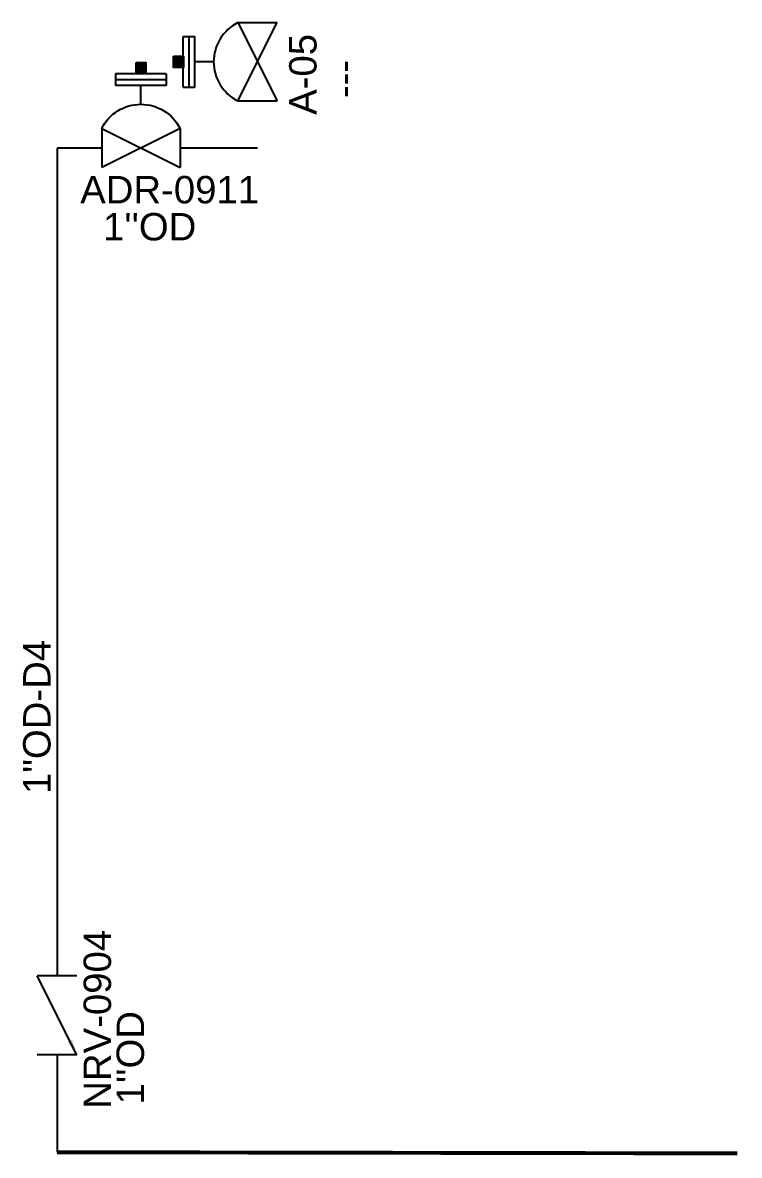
# Model space of a CAD drawing. Header units: millimetres. Extents: x -6754 to 5895, y -4820 to 1016.
# Drawn here: x -3956.8 to -3865.4, y -4819.7 to -4675.1 of the extents above; entities that cross this region are included whole.
import ezdxf
from ezdxf.enums import TextEntityAlignment as Align

# ---------------------------------------------------------------- set-up
doc = ezdxf.new("R2010")
doc.units = ezdxf.units.MM
doc.linetypes.add('ACAD_ISO04W100', pattern=[30.5, 24, -3, 0.5, -3])
doc.layers.get('0').update_dxf_attribs({"linetype": 'CONTINUOUS'})
for name, color, linetype in [('P---PLINB-DRH009', 7, 'CONTINUOUS'), ('P---PLINB-DRH143', 7, 'CONTINUOUS'), ('P---PVLSD-TEXT-18-25', 3, 'CONTINUOUS'), ('P---TANKB-V09', 7, 'CONTINUOUS'), ('VALVE', 6, 'CONTINUOUS')]:
    doc.layers.add(name, color=color, linetype=linetype)
doc.styles.get("Standard").update_dxf_attribs({"font": 'arial.ttf'})
doc.dimstyles.get("Standard").update_dxf_attribs({"dimtxt": 2.5, "dimasz": 2.5, "dimexe": 1.25, "dimexo": 0.625, "dimtad": 1, "dimdec": 4, "dimdsep": 46, "dimlunit": 6, "dimtxsty": 'STANDARD', "dimcen": 2.5, "dimadec": 0, "dimazin": 0, "dimtfac": 1, "dimtdec": 4, "dimtmove": 0, "dimatfit": 3, "dimfxl": 1, "dimtolj": 1, "dimtzin": 0, "dimarcsym": 0})

# ---------------------------------------------------------------- blocks, each defined once
blk = doc.blocks.new('ADV')
at = {"color": 6}
blk.add_arc((1709.4, 811.99), 5.59, 26.5651, 153.4349, dxfattribs=at)
at = {"layer": 'VALVE'}
for p, q in [((1706.18, 821.46), (1712.63, 821.46)), ((1706.18, 821.46), (1706.18, 819.98)), ((1712.63, 821.46), (1712.63, 819.98)), ((1706.18, 820.72), (1712.63, 820.72)), ((1706.18, 819.98), (1712.63, 819.98)), ((1709.4, 817.58), (1709.4, 819.98)), ((1704.4, 814.49), (1704.4, 809.49)), ((1714.4, 814.49), (1704.4, 809.49)), ((1704.4, 814.49), (1714.4, 809.49)), ((1714.4, 814.49), (1714.4, 809.49))]:
    blk.add_line(p, q, dxfattribs=at)
blk = doc.blocks.new('phi_15863337301')
at = {"color": 0, "linetype": 'ByBlock'}
blk.add_blockref('ADV', (-1709.4, -811.99), dxfattribs=at)
at = {"flags": 1}
blk.add_attdef('PHI_CONNECTIONPOINT', (-5, 0), '', height=0.1, rotation=180, dxfattribs=at)
for tag, p in [('PHI_INSERTPOINT', (0, 0)), ('PHI_CONNECTIONPOINT', (5, 0))]:
    blk.add_attdef(tag, p, '', height=0.1, dxfattribs=at)
for tag, p in [('PRJ_TAG_B', (-8.12, -5.93)), ('DNCALC', (-3.96, -9.44))]:
    blk.add_attdef(tag, p, '', height=2.5)
blk = doc.blocks.new('phi_15863337230')
at = {"color": 0, "linetype": 'ByBlock'}
blk.add_blockref('ADV', (-1709.4, -811.99), dxfattribs=at)
at = {"flags": 1}
blk.add_attdef('PHI_CONNECTIONPOINT', (-5, 0), '', height=0.1, rotation=180, dxfattribs=at)
for tag, p in [('PHI_INSERTPOINT', (0, 0)), ('PHI_CONNECTIONPOINT', (5, 0))]:
    blk.add_attdef(tag, p, '', height=0.1, dxfattribs=at)
for tag, p in [('PRJ_TAG_B', (-8.12, -5.93)), ('DNCALC', (-3.96, -9.44))]:
    blk.add_attdef(tag, p, '', height=2.5)
blk = doc.blocks.new('A$C73A0612B')
at = {"layer": 'VALVE'}
for p, q in [((0, 12.63), (0, 0)), ((25.25, 12.63), (25.25, 0))]:
    blk.add_line(p, q, dxfattribs=at)
at = {"color": 6}
blk.add_leader([(25.25, 12.63), (0, 0)], dimstyle='STANDARD', override={"dimasz": 5}, dxfattribs=at)
blk = doc.blocks.new('phi_15826258899')
at = {"color": 0, "linetype": 'ByBlock', "xscale": 0.4, "yscale": 0.4, "zscale": 0.4}
blk.add_blockref('A$C73A0612B', (-5.05, -2.53), dxfattribs=at)
at = {"flags": 1}
blk.add_attdef('PHI_CONNECTIONPOINT', (-5.05, 0), '', height=0.1, rotation=180, dxfattribs=at)
for tag, p in [('PHI_INSERTPOINT', (0, 0)), ('PHI_CONNECTIONPOINT', (5.05, 0))]:
    blk.add_attdef(tag, p, '', height=0.1, dxfattribs=at)
for tag, p in [('TAG_PRJ', (-5.8, -5.6)), ('CODE', (-3.82, -8.78)), ('DNCALC', (-3.82, -12.17))]:
    blk.add_attdef(tag, p, '', height=2.5)

msp = doc.modelspace()

# ---------------------------------------------------------------- hatches: boundary and pattern name
h = msp.add_hatch(color=1)
h.dxf.hatch_style = 1
h.paths.add_polyline_path([(-3941.13, -4681.65), (-3941.13, -4680.2), (-3942.37, -4680.2), (-3942.37, -4681.65)])
h = msp.add_hatch(color=1)
h.dxf.hatch_style = 1
h.paths.add_polyline_path([(-3936.33, -4680.83), (-3936.33, -4679.38), (-3937.57, -4679.38), (-3937.57, -4680.83)])

# ---------------------------------------------------------------- linework, layer by layer
at = {"color": 1}
for points in [[(-3942.37, -4680.2), (-3941.13, -4680.2), (-3941.13, -4681.65), (-3942.37, -4681.65)], [(-3937.57, -4679.38), (-3936.33, -4679.38), (-3936.33, -4680.83), (-3937.57, -4680.83)]]:
    msp.add_lwpolyline(points, close=True, dxfattribs=at)
at = {"layer": 'P---PLINB-DRH009', "color": 240, "linetype": 'ACAD_ISO04W100', "const_width": 0.5}
msp.add_lwpolyline([(-3865.62, -4819.44), (-3952.44, -4819.29)], dxfattribs=at)
at = {"layer": 'P---PLINB-DRH143', "color": 7, "linetype": 'Continuous', "ltscale": 0.1}
for points in [[(-3946.75, -4691.11), (-3952.44, -4691.12)], [(-3952.44, -4691.12), (-3952.44, -4796.78)], [(-3926.87, -4691.11), (-3936.75, -4691.11)], [(-3952.44, -4806.88), (-3952.44, -4819.29)]]:
    msp.add_lwpolyline(points, dxfattribs=at)

# ---------------------------------------------------------------- block references
at = {"layer": 'P---PLINB-DRH143'}
ref = msp.add_blockref('phi_15826258899', (-3952.44, -4801.83), dxfattribs=dict(at, rotation=270))
ref.add_attrib('CODE', 'NRV-0904', dxfattribs={"layer": 'P---PVLSD-TEXT-18-25', "color": 7, "height": 3.5, "rotation": 90}).set_placement((-3949.06, -4790.91), align=Align.TOP_RIGHT)
ref.add_attrib('DNCALC', "1''OD", dxfattribs={"layer": 'P---PVLSD-TEXT-18-25', "color": 7, "height": 3.5, "rotation": 90}).set_placement((-3944.85, -4801.27), align=Align.TOP_RIGHT)
at = {"layer": 'P---TANKB-V09'}
ref = msp.add_blockref('phi_15863337301', (-3926.87, -4680.1), dxfattribs=dict(at, rotation=90.00000000000001))
ref.add_attrib('DNCALC', '---', (-3914.15, -4684.73), dxfattribs={"layer": 'P---PVLSD-TEXT-18-25', "color": 7, "height": 3.5, "rotation": 90})
ref.add_attrib('PRJ_TAG_B', 'A-05', (-3919.33, -4686.87), dxfattribs={"layer": 'P---PVLSD-TEXT-18-25', "color": 7, "height": 3.5, "rotation": 90})
at = {"layer": 'P---TANKB-V09', "extrusion": (-2.46519e-32, -2.44929e-16, -1)}
ref = msp.add_blockref('phi_15863337230', (3941.75, -4691.11), dxfattribs=dict(at, zscale=-1))
ref.add_attrib('DNCALC', "1''OD", (-3946.59, -4702.9), dxfattribs={"layer": 'P---PVLSD-TEXT-18-25', "color": 7, "height": 3.5})
ref.add_attrib('PRJ_TAG_B', 'ADR-0911', (-3949.49, -4698.17), dxfattribs={"layer": 'P---PVLSD-TEXT-18-25', "color": 7, "height": 3.5})

# ---------------------------------------------------------------- texts
at = {"lineweight": 13, "insert": (-3956.78, -4773.56), "char_height": 3.5, "attachment_point": 1, "rotation": 90}
msp.add_mtext_dynamic_manual_height_columns('\\A1;1"OD-D4', width=38.0281, gutter_width=1, heights=[-3.62], dxfattribs=at)

doc.saveas('drawing.dxf')
